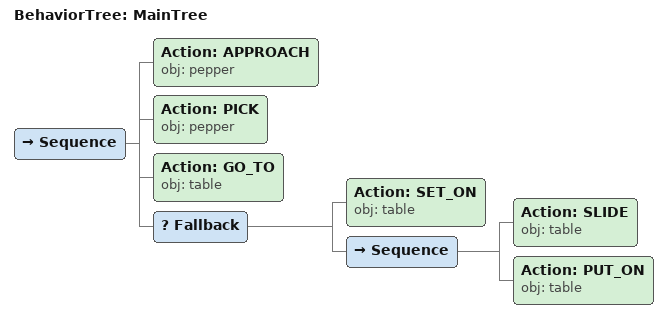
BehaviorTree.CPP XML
<root main_tree_to_execute="MainTree">
  <BehaviorTree ID="MainTree">
    <Sequence>
      <!-- Approach pepper -->
      <Action ID="APPROACH" obj="pepper" />
      <!-- Pick pepper -->
      <Action ID="PICK" obj="pepper" />
      <!-- Go to table -->
      <Action ID="GO_TO" obj="table" />
      <!-- Fallback: if PLACE_ON_TOP table fails, try PUSH to reposition -->
      <Fallback>
        <!-- Place on table -->
        <Action ID="SET_ON" obj="table" />
        <Sequence>
          <!-- Push table forward toward front edge of table -->
          <Action ID="SLIDE" obj="table" />
          <!-- Place on table -->
          <Action ID="PUT_ON" obj="table" />
        </Sequence>
      </Fallback>
    </Sequence>
  </BehaviorTree>
</root>
